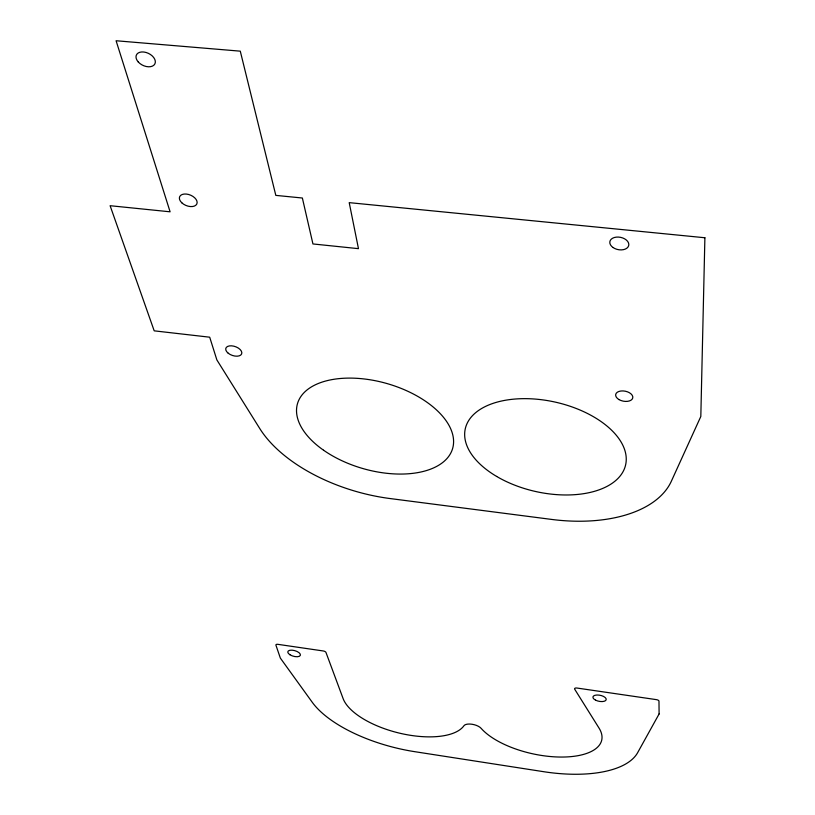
<?xml version="1.0" encoding="UTF-8"?>
<svg xmlns="http://www.w3.org/2000/svg" width="815" height="815" viewBox="0 0 815 815"><rect width="100%" height="100%" fill="white"/><g stroke="black" fill="none" stroke-linecap="round" stroke-linejoin="round"><path stroke-width="1.22" d="M704.894 237.756L700.818 416.475L671.356 481.207A131.001 73.024 12.7 0 1 551.521 519.41L390.079 498.546A128.709 70.487 16.1 0 1 259.761 428.537L216.871 359.924L209.7 337.196L154.198 330.839L110.106 205.706L170.101 211.808L116.087 40.75L240.282 51.162L275.816 195.386L302.365 198.014L312.94 243.95L358.468 248.657L349.207 202.64L704.894 237.756M659.101 713.96L637.646 752.663A103.128 45.039 12.4 0 1 543.727 771.703L414.978 751.715A101.447 43.918 14.2 0 1 312.176 702.173L280.35 658.092L275.928 645.174A2.425 1.08 16.1 0 1 277.834 644.329L323.3 650.971A2.435 1.09 15.5 0 1 325.98 652.458L343.105 698.567A63.662 27.547 14.2 0 0 401.326 733.571A63.662 27.547 14.2 0 0 463.959 725.717A9.393 4.044 13.3 0 1 472.028 724.25A9.393 4.044 13.3 0 1 481.115 728.325A64.721 28.25 12.4 0 0 561.79 757.053A64.721 28.25 12.4 0 0 599.025 728.08L574.677 689.184A2.506 1.141 11.9 0 1 576.918 688.033L656.462 699.647A2.537 1.161 10.7 0 1 658.978 701.195L659.101 713.96M289.946 654.751A6.53 2.883 15.9 0 0 300.317 655.423A6.53 2.883 15.9 0 0 292.055 650.166A6.53 2.883 15.9 0 0 289.946 654.751M595.592 700.156A6.764 3.066 11.5 0 0 606.177 699.718A6.764 3.066 11.5 0 0 596.926 695.012A6.764 3.066 11.5 0 0 595.592 700.156M496.671 476.449A82.172 45.762 12.7 0 0 625.625 464.866A82.172 45.762 12.7 0 0 514.092 399.116A82.172 45.762 12.7 0 0 496.671 476.449M323.565 450.216A80.746 44.173 16.1 0 0 452.162 449.921A80.746 44.173 16.1 0 0 349.452 378.099A80.746 44.173 16.1 0 0 323.565 450.216M619.043 399.605A8.69 5.073 11.1 0 0 632.756 397.914A8.69 5.073 11.1 0 0 620.928 391.006A8.69 5.073 11.1 0 0 619.043 399.605M613.033 247.516A9.617 6.255 11.4 0 0 628.64 245.784A9.617 6.255 11.4 0 0 616.252 237.134A9.617 6.255 11.4 0 0 613.033 247.516M138.295 62.011A10.269 6.612 25.7 0 0 154.789 64.069A10.269 6.612 25.7 0 0 143.929 52.028A10.269 6.612 25.7 0 0 138.295 62.011M181.786 202.782A9.332 5.644 22.2 0 0 196.772 204.076A9.332 5.644 22.2 0 0 186.187 194.041A9.332 5.644 22.2 0 0 181.786 202.782M228.21 353.211A8.384 4.656 19.3 0 0 241.607 353.975A8.384 4.656 19.3 0 0 231.511 345.825A8.384 4.656 19.3 0 0 228.21 353.211"/></g></svg>
